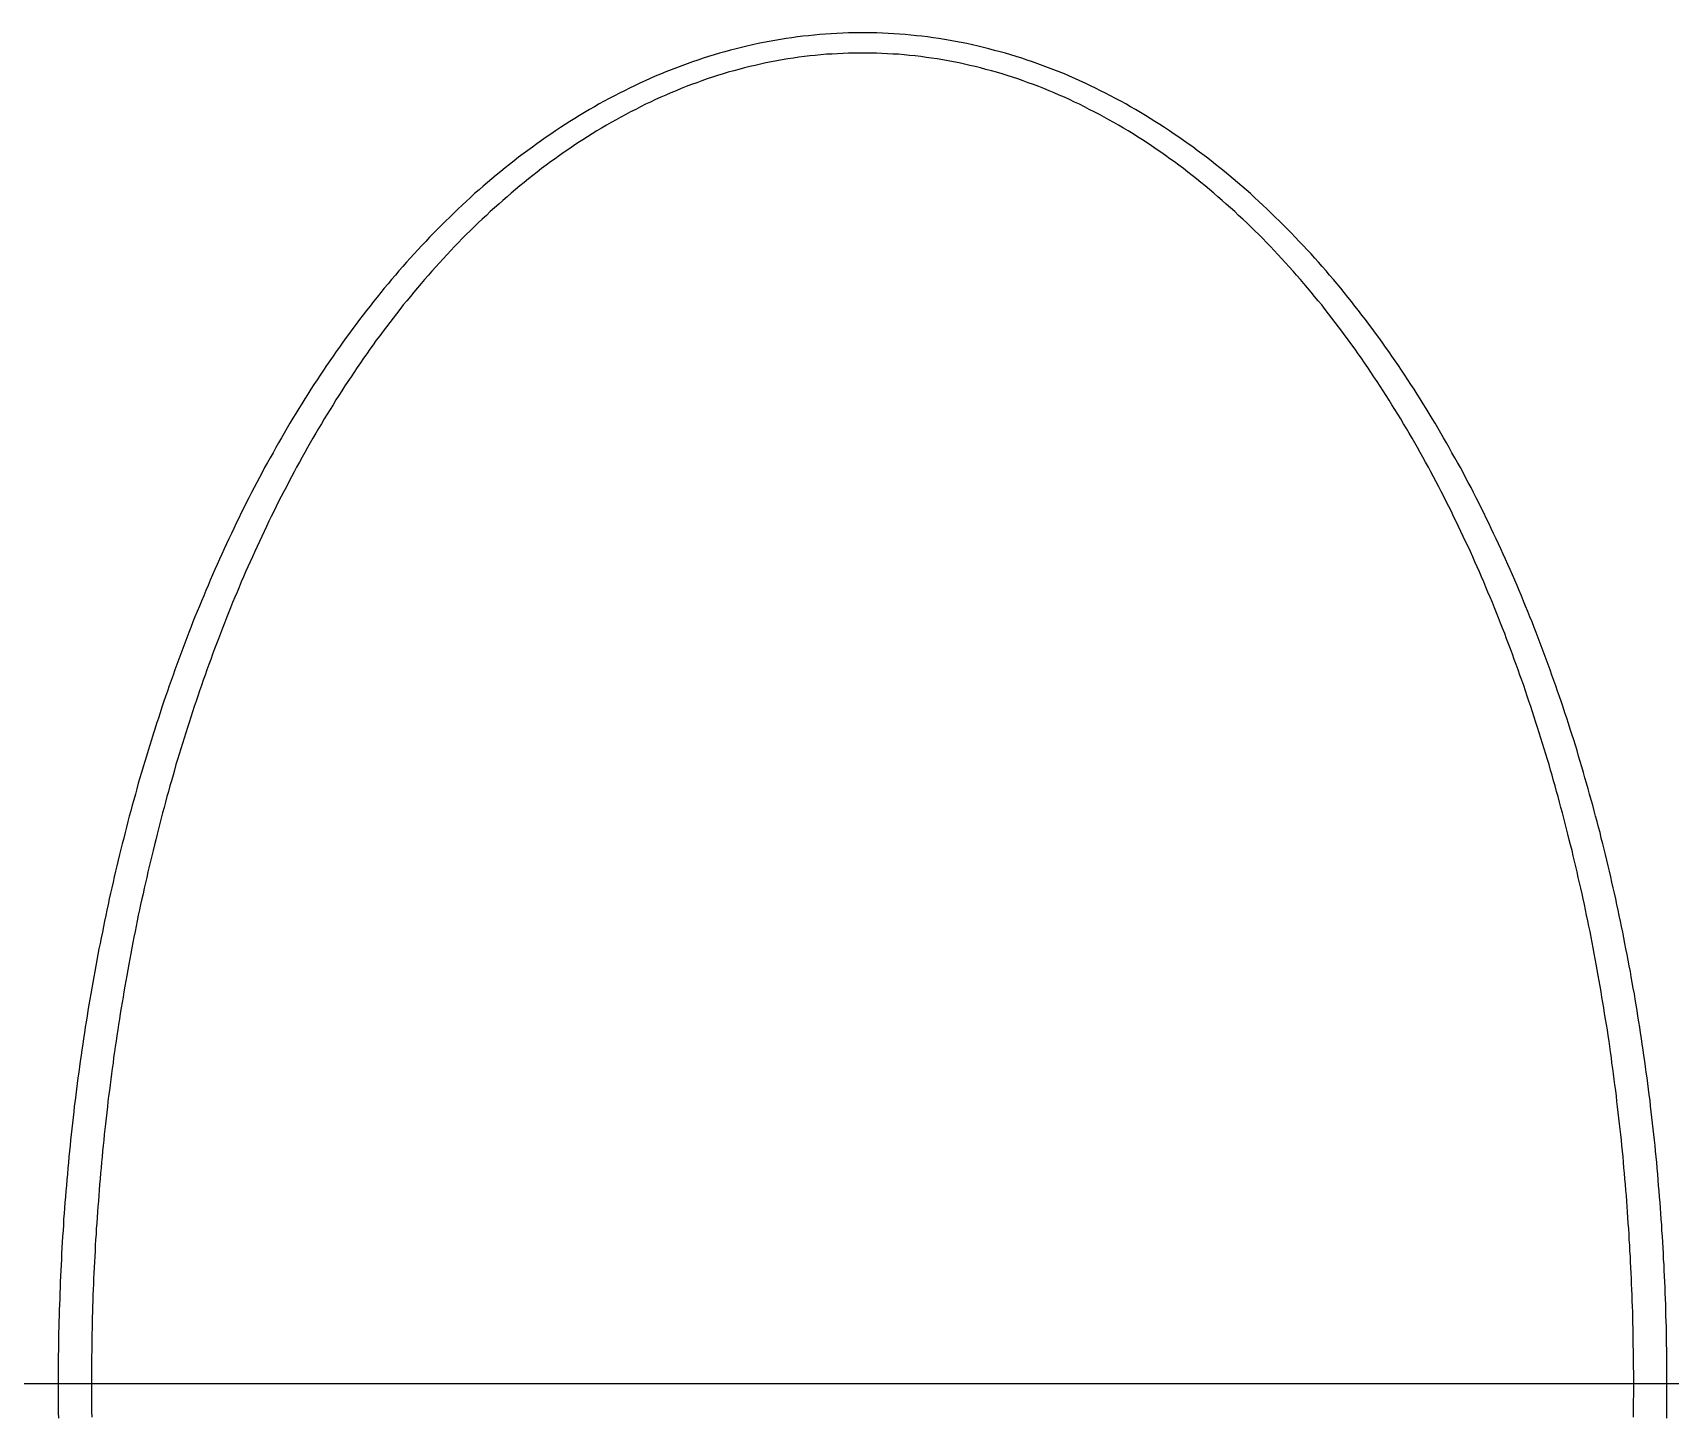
# Model space of a CAD drawing. Header units: millimetres. Extents: x 0 to 3800, y -67 to 2530.
# Drawn here: x 2308.04 to 2315.87, y 1476.98 to 1483.59 of the extents above; entities that cross this region are included whole.
import ezdxf
from ezdxf.lldxf.tags import DXFTag

# ---------------------------------------------------------------- set-up
doc = ezdxf.new("R2010")
doc.units = ezdxf.units.MM
doc.layers.add('내부선 및 부속', color=4, linetype='Continuous')
doc.layers.add('중심선', color=1, linetype='DASHED')
tags = doc.linetypes.add('DASHDOT', pattern=[70, 31, -13, 13, -13]).pattern_tags.tags
tags[10:11] = [DXFTag(74, 4), DXFTag(75, 0), DXFTag(340, '0'), DXFTag(46, 0.0), DXFTag(50, 0.0), DXFTag(44, 0.0), DXFTag(45, 0.0)]
tags[8:9] = [DXFTag(74, 4), DXFTag(75, 0), DXFTag(340, '0'), DXFTag(46, 0.0), DXFTag(50, 0.0), DXFTag(44, 0.0), DXFTag(45, 0.0)]
tags[6:7] = [DXFTag(74, 4), DXFTag(75, 0), DXFTag(340, '0'), DXFTag(46, 0.0), DXFTag(50, 0.0), DXFTag(44, 0.0), DXFTag(45, 0.0)]
tags[4:5] = [DXFTag(74, 4), DXFTag(75, 0), DXFTag(340, '0'), DXFTag(46, 0.0), DXFTag(50, 0.0), DXFTag(44, 0.0), DXFTag(45, 0.0)]
tags = doc.linetypes.add('DASHED', pattern=[25.72, 12.86, -12.86]).pattern_tags.tags
tags[6:7] = [DXFTag(74, 4), DXFTag(75, 0), DXFTag(340, '0'), DXFTag(46, 0.0), DXFTag(50, 0.0), DXFTag(44, 0.0), DXFTag(45, 0.0)]
tags[4:5] = [DXFTag(74, 4), DXFTag(75, 0), DXFTag(340, '0'), DXFTag(46, 0.0), DXFTag(50, 0.0), DXFTag(44, 0.0), DXFTag(45, 0.0)]

msp = doc.modelspace()

# ---------------------------------------------------------------- linework, layer by layer
at = {"layer": '내부선 및 부속', "linetype": 'Continuous', "flags": 128}
for points in [[(2315.8511, 1477.1293), (2315.8511, 1477.1563), (2315.8511, 1477.1833), (2315.8501, 1477.2103), (2315.8501, 1477.2383), (2315.8501, 1477.2653), (2315.8501, 1477.2923), (2315.8491, 1477.3193), (2315.8491, 1477.3463), (2315.8481, 1477.3733), (2315.8481, 1477.4003), (2315.8471, 1477.4273), (2315.8461, 1477.4553), (2315.8451, 1477.4823), (2315.8451, 1477.5093), (2315.8441, 1477.5363), (2315.8431, 1477.5633), (2315.8421, 1477.5903), (2315.8401, 1477.6173), (2315.8391, 1477.6453), (2315.8381, 1477.6723), (2315.8371, 1477.6993), (2315.8351, 1477.7263), (2315.8341, 1477.7533), (2315.8321, 1477.7803), (2315.8311, 1477.8073), (2315.8291, 1477.8343), (2315.8271, 1477.8623), (2315.8261, 1477.8893), (2315.8241, 1477.9163), (2315.8221, 1477.9433), (2315.8201, 1477.9703), (2315.8181, 1477.9973), (2315.8161, 1478.0243), (2315.8141, 1478.0513), (2315.8111, 1478.0783), (2315.8091, 1478.1053), (2315.8071, 1478.1323), (2315.8041, 1478.1603), (2315.8021, 1478.1873), (2315.7991, 1478.2143), (2315.7961, 1478.2413), (2315.7941, 1478.2683), (2315.7911, 1478.2953), (2315.7881, 1478.3223), (2315.7851, 1478.3493), (2315.7821, 1478.3763), (2315.7791, 1478.4033), (2315.7761, 1478.4303), (2315.7731, 1478.4573), (2315.7701, 1478.4843), (2315.7661, 1478.5113), (2315.7631, 1478.5383), (2315.7591, 1478.5653), (2315.7561, 1478.5923), (2315.7521, 1478.6193), (2315.7491, 1478.6453), (2315.7451, 1478.6723), (2315.7411, 1478.6993), (2315.7371, 1478.7263), (2315.7331, 1478.7533), (2315.7291, 1478.7803), (2315.7251, 1478.8073), (2315.7211, 1478.8343), (2315.7171, 1478.8603), (2315.7121, 1478.8873), (2315.7081, 1478.9143), (2315.7041, 1478.9413), (2315.6991, 1478.9683), (2315.6951, 1478.9943), (2315.6901, 1479.0213), (2315.6851, 1479.0483), (2315.6801, 1479.0753), (2315.6761, 1479.1013), (2315.6711, 1479.1283), (2315.6661, 1479.1553), (2315.6611, 1479.1813), (2315.6551, 1479.2083), (2315.6501, 1479.2353), (2315.6451, 1479.2613), (2315.6401, 1479.2883), (2315.6341, 1479.3153), (2315.6291, 1479.3413), (2315.6231, 1479.3683), (2315.6171, 1479.3943), (2315.6121, 1479.4213), (2315.6061, 1479.4473), (2315.6001, 1479.4743), (2315.5941, 1479.5003), (2315.5881, 1479.5273), (2315.5821, 1479.5533), (2315.5761, 1479.5803), (2315.5701, 1479.6063), (2315.5631, 1479.6323), (2315.5571, 1479.6593), (2315.5501, 1479.6853), (2315.5441, 1479.7113), (2315.5371, 1479.7383), (2315.5311, 1479.7643), (2315.5241, 1479.7903), (2315.5171, 1479.8173), (2315.5171, 1479.8173), (2315.5101, 1479.8433), (2315.5031, 1479.8693), (2315.4961, 1479.8953), (2315.4891, 1479.9213), (2315.4811, 1479.9483), (2315.4741, 1479.9743), (2315.4671, 1480.0003), (2315.4591, 1480.0263), (2315.4521, 1480.0523), (2315.4441, 1480.0783), (2315.4361, 1480.1043), (2315.4281, 1480.1303), (2315.4211, 1480.1563), (2315.4131, 1480.1823), (2315.4051, 1480.2083), (2315.3961, 1480.2343), (2315.3881, 1480.2593), (2315.3801, 1480.2853), (2315.3721, 1480.3113), (2315.3631, 1480.3373), (2315.3551, 1480.3633), (2315.3461, 1480.3883), (2315.3371, 1480.4143), (2315.3281, 1480.4403), (2315.3191, 1480.4653), (2315.3101, 1480.4913), (2315.3011, 1480.5173), (2315.2921, 1480.5423), (2315.2831, 1480.5683), (2315.2741, 1480.5933), (2315.2641, 1480.6193), (2315.2551, 1480.6443), (2315.2451, 1480.6693), (2315.2351, 1480.6953), (2315.2261, 1480.7203), (2315.2161, 1480.7453), (2315.2061, 1480.7713), (2315.1961, 1480.7963), (2315.1861, 1480.8213), (2315.1751, 1480.8463), (2315.1651, 1480.8713), (2315.1551, 1480.8963), (2315.1441, 1480.9213), (2315.1341, 1480.9463), (2315.1231, 1480.9713), (2315.1121, 1480.9963), (2315.1011, 1481.0213), (2315.0901, 1481.0463), (2315.0791, 1481.0713), (2315.0681, 1481.0953), (2315.0571, 1481.1203), (2315.0451, 1481.1453), (2315.0341, 1481.1693), (2315.0221, 1481.1943), (2315.0111, 1481.2183), (2314.9991, 1481.2433), (2314.9871, 1481.2673), (2314.9751, 1481.2923), (2314.9631, 1481.3163), (2314.9511, 1481.3403), (2314.9381, 1481.3643), (2314.9261, 1481.3893), (2314.9141, 1481.4133), (2314.9011, 1481.4373), (2314.8881, 1481.4613), (2314.8761, 1481.4853), (2314.8631, 1481.5093), (2314.8501, 1481.5333), (2314.8371, 1481.5563), (2314.8231, 1481.5803), (2314.8101, 1481.6043), (2314.7971, 1481.6273), (2314.7831, 1481.6513), (2314.7701, 1481.6743), (2314.7561, 1481.6983), (2314.7421, 1481.7213), (2314.7281, 1481.7443), (2314.7141, 1481.7683), (2314.7001, 1481.7913), (2314.6861, 1481.8143), (2314.6711, 1481.8373), (2314.6571, 1481.8603), (2314.6421, 1481.8833), (2314.6271, 1481.9063), (2314.6121, 1481.9283), (2314.5971, 1481.9513), (2314.5821, 1481.9743), (2314.5671, 1481.9963), (2314.5521, 1482.0193), (2314.5361, 1482.0413), (2314.5211, 1482.0633), (2314.5051, 1482.0853), (2314.4901, 1482.1083), (2314.4741, 1482.1303), (2314.4581, 1482.1523), (2314.4411, 1482.1733), (2314.4251, 1482.1953), (2314.4091, 1482.2173), (2314.3921, 1482.2383), (2314.3761, 1482.2603), (2314.3761, 1482.2603), (2314.3591, 1482.2813), (2314.3421, 1482.3033), (2314.3251, 1482.3243), (2314.3081, 1482.3453), (2314.2911, 1482.3663), (2314.2741, 1482.3873), (2314.2561, 1482.4083), (2314.2381, 1482.4293), (2314.2211, 1482.4493), (2314.2031, 1482.4703), (2314.1851, 1482.4903), (2314.1671, 1482.5103), (2314.1491, 1482.5303), (2314.1301, 1482.5503), (2314.1121, 1482.5703), (2314.0931, 1482.5903), (2314.0741, 1482.6103), (2314.0551, 1482.6293), (2314.0361, 1482.6493), (2314.0171, 1482.6683), (2313.9981, 1482.6873), (2313.9781, 1482.7063), (2313.9591, 1482.7253), (2313.9391, 1482.7443), (2313.9191, 1482.7633), (2313.8991, 1482.7813), (2313.8791, 1482.7993), (2313.8591, 1482.8183), (2313.8391, 1482.8363), (2313.8181, 1482.8543), (2313.7971, 1482.8713), (2313.7771, 1482.8893), (2313.7561, 1482.9073), (2313.7351, 1482.9243), (2313.7131, 1482.9413), (2313.6921, 1482.9583), (2313.6711, 1482.9753), (2313.6491, 1482.9923), (2313.6271, 1483.0083), (2313.6051, 1483.0243), (2313.5841, 1483.0413), (2313.5611, 1483.0563), (2313.5391, 1483.0723), (2313.5171, 1483.0883), (2313.4941, 1483.1033), (2313.4721, 1483.1193), (2313.4491, 1483.1343), (2313.4261, 1483.1483), (2313.4031, 1483.1633), (2313.3801, 1483.1783), (2313.3571, 1483.1923), (2313.3341, 1483.2063), (2313.3101, 1483.2203), (2313.2861, 1483.2333), (2313.2631, 1483.2473), (2313.2391, 1483.2603), (2313.2151, 1483.2733), (2313.1911, 1483.2853), (2313.1671, 1483.2983), (2313.1431, 1483.3103), (2313.1181, 1483.3223), (2313.0941, 1483.3343), (2313.0691, 1483.3463), (2313.0441, 1483.3573), (2313.0201, 1483.3683), (2312.9951, 1483.3793), (2312.9701, 1483.3903), (2312.9451, 1483.4003), (2312.9191, 1483.4103), (2312.8941, 1483.4203), (2312.8691, 1483.4293), (2312.8431, 1483.4393), (2312.8171, 1483.4483), (2312.7921, 1483.4563), (2312.7661, 1483.4653), (2312.7401, 1483.4733), (2312.7141, 1483.4813), (2312.6881, 1483.4893), (2312.6621, 1483.4963), (2312.6361, 1483.5033), (2312.6091, 1483.5103), (2312.5831, 1483.5173), (2312.5571, 1483.5233), (2312.5301, 1483.5293), (2312.5041, 1483.5353), (2312.4771, 1483.5403), (2312.4501, 1483.5463), (2312.4241, 1483.5503), (2312.3971, 1483.5553), (2312.3701, 1483.5593), (2312.3431, 1483.5633), (2312.3161, 1483.5673), (2312.2891, 1483.5703), (2312.2621, 1483.5733), (2312.2351, 1483.5763), (2312.2081, 1483.5783), (2312.1811, 1483.5813), (2312.1541, 1483.5823), (2312.1271, 1483.5843), (2312.1001, 1483.5853), (2312.1001, 1483.5853), (2312.0731, 1483.5863), (2312.0451, 1483.5873), (2312.0181, 1483.5873), (2311.9911, 1483.5873), (2311.9641, 1483.5873), (2311.9371, 1483.5863), (2311.9101, 1483.5853), (2311.8821, 1483.5843), (2311.8551, 1483.5823), (2311.8281, 1483.5813), (2311.8011, 1483.5783), (2311.7741, 1483.5763), (2311.7471, 1483.5733), (2311.7201, 1483.5703), (2311.6931, 1483.5673), (2311.6661, 1483.5633), (2311.6391, 1483.5593), (2311.6121, 1483.5553), (2311.5861, 1483.5503), (2311.5591, 1483.5463), (2311.5321, 1483.5403), (2311.5061, 1483.5353), (2311.4791, 1483.5293), (2311.4521, 1483.5233), (2311.4261, 1483.5173), (2311.4001, 1483.5103), (2311.3731, 1483.5043), (2311.3471, 1483.4963), (2311.3211, 1483.4893), (2311.2951, 1483.4813), (2311.2691, 1483.4733), (2311.2431, 1483.4653), (2311.2171, 1483.4563), (2311.1921, 1483.4483), (2311.1661, 1483.4393), (2311.1411, 1483.4293), (2311.1151, 1483.4203), (2311.0901, 1483.4103), (2311.0651, 1483.4003), (2311.0391, 1483.3893), (2311.0141, 1483.3793), (2310.9901, 1483.3683), (2310.9651, 1483.3573), (2310.9401, 1483.3463), (2310.9151, 1483.3343), (2310.8911, 1483.3223), (2310.8671, 1483.3103), (2310.8421, 1483.2983), (2310.8181, 1483.2853), (2310.7941, 1483.2733), (2310.7701, 1483.2603), (2310.7461, 1483.2473), (2310.7231, 1483.2333), (2310.6991, 1483.2203), (2310.6761, 1483.2063), (2310.6521, 1483.1923), (2310.6291, 1483.1773), (2310.6061, 1483.1633), (2310.5831, 1483.1483), (2310.5601, 1483.1343), (2310.5371, 1483.1193), (2310.5151, 1483.1033), (2310.4921, 1483.0883), (2310.4701, 1483.0723), (2310.4481, 1483.0563), (2310.4261, 1483.0403), (2310.4041, 1483.0243), (2310.3821, 1483.0083), (2310.3601, 1482.9923), (2310.3391, 1482.9753), (2310.3171, 1482.9583), (2310.2961, 1482.9413), (2310.2751, 1482.9243), (2310.2531, 1482.9073), (2310.2331, 1482.8893), (2310.2121, 1482.8713), (2310.1911, 1482.8543), (2310.1711, 1482.8363), (2310.1501, 1482.8183), (2310.1301, 1482.7993), (2310.1101, 1482.7813), (2310.0901, 1482.7633), (2310.0701, 1482.7443), (2310.0501, 1482.7253), (2310.0311, 1482.7063), (2310.0111, 1482.6873), (2309.9921, 1482.6683), (2309.9731, 1482.6493), (2309.9541, 1482.6293), (2309.9351, 1482.6103), (2309.9161, 1482.5903), (2309.8981, 1482.5703), (2309.8791, 1482.5503), (2309.8611, 1482.5303), (2309.8421, 1482.5103), (2309.8241, 1482.4903), (2309.8061, 1482.4703), (2309.7881, 1482.4493), (2309.7711, 1482.4293), (2309.7531, 1482.4083), (2309.7531, 1482.4083), (2309.7361, 1482.3873), (2309.7181, 1482.3663), (2309.7011, 1482.3453), (2309.6841, 1482.3243), (2309.6671, 1482.3033), (2309.6501, 1482.2813), (2309.6331, 1482.2603), (2309.6171, 1482.2393), (2309.6001, 1482.2173), (2309.5841, 1482.1953), (2309.5681, 1482.1733), (2309.5521, 1482.1523), (2309.5361, 1482.1303), (2309.5201, 1482.1083), (2309.5041, 1482.0853), (2309.4881, 1482.0633), (2309.4731, 1482.0413), (2309.4571, 1482.0193), (2309.4421, 1481.9963), (2309.4271, 1481.9743), (2309.4121, 1481.9513), (2309.3971, 1481.9283), (2309.3821, 1481.9063), (2309.3671, 1481.8833), (2309.3531, 1481.8603), (2309.3381, 1481.8373), (2309.3241, 1481.8143), (2309.3091, 1481.7913), (2309.2951, 1481.7683), (2309.2811, 1481.7453), (2309.2671, 1481.7213), (2309.2531, 1481.6983), (2309.2401, 1481.6743), (2309.2261, 1481.6513), (2309.2121, 1481.6273), (2309.1991, 1481.6043), (2309.1861, 1481.5803), (2309.1731, 1481.5563), (2309.1591, 1481.5333), (2309.1461, 1481.5093), (2309.1341, 1481.4853), (2309.1211, 1481.4613), (2309.1081, 1481.4373), (2309.0961, 1481.4133), (2309.0831, 1481.3893), (2309.0711, 1481.3653), (2309.0581, 1481.3403), (2309.0461, 1481.3163), (2309.0341, 1481.2923), (2309.0221, 1481.2673), (2309.0101, 1481.2433), (2308.9991, 1481.2183), (2308.9871, 1481.1943), (2308.9751, 1481.1693), (2308.9641, 1481.1453), (2308.9531, 1481.1203), (2308.9411, 1481.0953), (2308.9301, 1481.0713), (2308.9191, 1481.0463), (2308.9081, 1481.0213), (2308.8971, 1480.9963), (2308.8861, 1480.9713), (2308.8761, 1480.9463), (2308.8651, 1480.9213), (2308.8551, 1480.8963), (2308.8441, 1480.8713), (2308.8341, 1480.8463), (2308.8241, 1480.8213), (2308.8131, 1480.7963), (2308.8031, 1480.7713), (2308.7931, 1480.7453), (2308.7841, 1480.7203), (2308.7741, 1480.6953), (2308.7641, 1480.6693), (2308.7551, 1480.6443), (2308.7451, 1480.6193), (2308.7361, 1480.5933), (2308.7261, 1480.5683), (2308.7171, 1480.5423), (2308.7081, 1480.5173), (2308.6991, 1480.4913), (2308.6901, 1480.4653), (2308.6811, 1480.4403), (2308.6721, 1480.4143), (2308.6631, 1480.3883), (2308.6551, 1480.3633), (2308.6461, 1480.3373), (2308.6381, 1480.3113), (2308.6291, 1480.2853), (2308.6211, 1480.2593), (2308.6131, 1480.2343), (2308.6051, 1480.2083), (2308.5971, 1480.1823), (2308.5891, 1480.1563), (2308.5811, 1480.1303), (2308.5731, 1480.1043), (2308.5651, 1480.0783), (2308.5581, 1480.0523), (2308.5501, 1480.0263), (2308.5421, 1480.0003), (2308.5421, 1480.0003), (2308.5351, 1479.9743), (2308.5281, 1479.9483), (2308.5211, 1479.9213), (2308.5131, 1479.8953), (2308.5061, 1479.8693), (2308.4991, 1479.8433), (2308.4921, 1479.8173), (2308.4851, 1479.7903), (2308.4791, 1479.7643), (2308.4721, 1479.7383), (2308.4651, 1479.7113), (2308.4591, 1479.6853), (2308.4521, 1479.6593), (2308.4461, 1479.6323), (2308.4401, 1479.6063), (2308.4331, 1479.5803), (2308.4271, 1479.5533), (2308.4211, 1479.5273), (2308.4151, 1479.5003), (2308.4091, 1479.4743), (2308.4031, 1479.4473), (2308.3981, 1479.4213), (2308.3921, 1479.3943), (2308.3861, 1479.3683), (2308.3811, 1479.3413), (2308.3751, 1479.3153), (2308.3701, 1479.2883), (2308.3641, 1479.2613), (2308.3591, 1479.2353), (2308.3541, 1479.2083), (2308.3491, 1479.1813), (2308.3441, 1479.1553), (2308.3391, 1479.1283), (2308.3341, 1479.1013), (2308.3291, 1479.0753), (2308.3241, 1479.0483), (2308.3191, 1479.0213), (2308.3151, 1478.9943), (2308.3101, 1478.9683), (2308.3061, 1478.9413), (2308.3011, 1478.9143), (2308.2971, 1478.8873), (2308.2931, 1478.8603), (2308.2881, 1478.8343), (2308.2841, 1478.8073), (2308.2801, 1478.7803), (2308.2761, 1478.7533), (2308.2721, 1478.7263), (2308.2681, 1478.6993), (2308.2641, 1478.6723), (2308.2611, 1478.6453), (2308.2571, 1478.6193), (2308.2531, 1478.5923), (2308.2501, 1478.5653), (2308.2461, 1478.5383), (2308.2431, 1478.5113), (2308.2401, 1478.4843), (2308.2361, 1478.4573), (2308.2331, 1478.4303), (2308.2301, 1478.4033), (2308.2271, 1478.3763), (2308.2241, 1478.3493), (2308.2211, 1478.3223), (2308.2181, 1478.2953), (2308.2161, 1478.2683), (2308.2131, 1478.2413), (2308.2101, 1478.2143), (2308.2081, 1478.1873), (2308.2051, 1478.1603), (2308.2031, 1478.1323), (2308.2001, 1478.1053), (2308.1981, 1478.0783), (2308.1961, 1478.0513), (2308.1941, 1478.0243), (2308.1911, 1477.9973), (2308.1891, 1477.9703), (2308.1871, 1477.9433), (2308.1851, 1477.9163), (2308.1841, 1477.8893), (2308.1821, 1477.8623), (2308.1801, 1477.8343), (2308.1781, 1477.8073), (2308.1771, 1477.7803), (2308.1751, 1477.7533), (2308.1741, 1477.7263), (2308.1731, 1477.6993), (2308.1711, 1477.6723), (2308.1701, 1477.6453), (2308.1691, 1477.6173), (2308.1681, 1477.5903), (2308.1671, 1477.5633), (2308.1661, 1477.5363), (2308.1651, 1477.5093), (2308.1641, 1477.4823), (2308.1631, 1477.4553), (2308.1621, 1477.4273), (2308.1621, 1477.4003), (2308.1611, 1477.3733), (2308.1601, 1477.3463), (2308.1601, 1477.3193), (2308.1601, 1477.3193), (2308.1601, 1477.2923), (2308.1591, 1477.2653), (2308.1591, 1477.2383), (2308.1591, 1477.2103), (2308.1591, 1477.1833), (2308.1581, 1477.1563), (2308.1581, 1477.1293), (2308.1581, 1477.1293)], [(2315.6921, 1477.1293), (2315.6921, 1477.1563), (2315.6921, 1477.1823), (2315.6911, 1477.2093), (2315.6911, 1477.2353), (2315.6911, 1477.2623), (2315.6911, 1477.2883), (2315.6901, 1477.3153), (2315.6901, 1477.3413), (2315.6891, 1477.3683), (2315.6891, 1477.3943), (2315.6881, 1477.4213), (2315.6871, 1477.4473), (2315.6871, 1477.4743), (2315.6861, 1477.5003), (2315.6851, 1477.5273), (2315.6841, 1477.5533), (2315.6831, 1477.5803), (2315.6821, 1477.6063), (2315.6811, 1477.6333), (2315.6801, 1477.6593), (2315.6781, 1477.6863), (2315.6771, 1477.7123), (2315.6761, 1477.7393), (2315.6741, 1477.7653), (2315.6731, 1477.7923), (2315.6711, 1477.8183), (2315.6701, 1477.8453), (2315.6681, 1477.8713), (2315.6661, 1477.8983), (2315.6641, 1477.9243), (2315.6631, 1477.9513), (2315.6611, 1477.9773), (2315.6591, 1478.0033), (2315.6571, 1478.0303), (2315.6551, 1478.0563), (2315.6521, 1478.0833), (2315.6501, 1478.1093), (2315.6481, 1478.1363), (2315.6451, 1478.1623), (2315.6431, 1478.1893), (2315.6411, 1478.2153), (2315.6381, 1478.2413), (2315.6351, 1478.2683), (2315.6331, 1478.2943), (2315.6301, 1478.3213), (2315.6271, 1478.3473), (2315.6241, 1478.3733), (2315.6211, 1478.4003), (2315.6181, 1478.4263), (2315.6151, 1478.4533), (2315.6121, 1478.4793), (2315.6091, 1478.5053), (2315.6061, 1478.5323), (2315.6021, 1478.5583), (2315.5991, 1478.5843), (2315.5961, 1478.6113), (2315.5921, 1478.6373), (2315.5881, 1478.6633), (2315.5851, 1478.6893), (2315.5811, 1478.7163), (2315.5771, 1478.7423), (2315.5741, 1478.7683), (2315.5701, 1478.7943), (2315.5661, 1478.8213), (2315.5621, 1478.8473), (2315.5571, 1478.8733), (2315.5531, 1478.8993), (2315.5491, 1478.9263), (2315.5451, 1478.9523), (2315.5401, 1478.9783), (2315.5361, 1479.0043), (2315.5311, 1479.0303), (2315.5271, 1479.0563), (2315.5221, 1479.0823), (2315.5181, 1479.1093), (2315.5131, 1479.1353), (2315.5081, 1479.1613), (2315.5031, 1479.1873), (2315.4981, 1479.2133), (2315.4931, 1479.2393), (2315.4881, 1479.2653), (2315.4831, 1479.2913), (2315.4771, 1479.3173), (2315.4721, 1479.3433), (2315.4671, 1479.3693), (2315.4611, 1479.3953), (2315.4561, 1479.4213), (2315.4501, 1479.4473), (2315.4451, 1479.4723), (2315.4391, 1479.4983), (2315.4331, 1479.5243), (2315.4271, 1479.5503), (2315.4211, 1479.5763), (2315.4151, 1479.6023), (2315.4091, 1479.6273), (2315.4031, 1479.6533), (2315.3971, 1479.6793), (2315.3901, 1479.7053), (2315.3841, 1479.7303), (2315.3771, 1479.7563), (2315.3771, 1479.7563), (2315.3711, 1479.7823), (2315.3641, 1479.8083), (2315.3581, 1479.8333), (2315.3511, 1479.8593), (2315.3441, 1479.8843), (2315.3371, 1479.9103), (2315.3301, 1479.9363), (2315.3231, 1479.9613), (2315.3161, 1479.9873), (2315.3091, 1480.0123), (2315.3021, 1480.0383), (2315.2941, 1480.0633), (2315.2871, 1480.0893), (2315.2791, 1480.1143), (2315.2721, 1480.1393), (2315.2641, 1480.1653), (2315.2561, 1480.1903), (2315.2481, 1480.2153), (2315.2401, 1480.2413), (2315.2321, 1480.2663), (2315.2241, 1480.2913), (2315.2161, 1480.3163), (2315.2081, 1480.3423), (2315.2001, 1480.3673), (2315.1911, 1480.3923), (2315.1831, 1480.4173), (2315.1741, 1480.4423), (2315.1661, 1480.4673), (2315.1571, 1480.4923), (2315.1481, 1480.5173), (2315.1391, 1480.5423), (2315.1301, 1480.5673), (2315.1211, 1480.5923), (2315.1121, 1480.6173), (2315.1031, 1480.6423), (2315.0931, 1480.6673), (2315.0841, 1480.6913), (2315.0751, 1480.7163), (2315.0651, 1480.7413), (2315.0551, 1480.7663), (2315.0461, 1480.7903), (2315.0361, 1480.8153), (2315.0261, 1480.8393), (2315.0161, 1480.8643), (2315.0061, 1480.8893), (2314.9951, 1480.9133), (2314.9851, 1480.9373), (2314.9751, 1480.9623), (2314.9641, 1480.9863), (2314.9541, 1481.0113), (2314.9431, 1481.0353), (2314.9321, 1481.0593), (2314.9221, 1481.0833), (2314.9111, 1481.1073), (2314.9001, 1481.1323), (2314.8881, 1481.1563), (2314.8771, 1481.1803), (2314.8661, 1481.2043), (2314.8541, 1481.2283), (2314.8431, 1481.2513), (2314.8311, 1481.2753), (2314.8201, 1481.2993), (2314.8081, 1481.3233), (2314.7961, 1481.3473), (2314.7841, 1481.3703), (2314.7721, 1481.3943), (2314.7601, 1481.4173), (2314.7471, 1481.4413), (2314.7351, 1481.4643), (2314.7221, 1481.4883), (2314.7101, 1481.5113), (2314.6971, 1481.5343), (2314.6841, 1481.5583), (2314.6711, 1481.5813), (2314.6581, 1481.6043), (2314.6451, 1481.6273), (2314.6321, 1481.6503), (2314.6191, 1481.6733), (2314.6051, 1481.6963), (2314.5921, 1481.7183), (2314.5781, 1481.7413), (2314.5641, 1481.7643), (2314.5501, 1481.7863), (2314.5361, 1481.8093), (2314.5221, 1481.8313), (2314.5081, 1481.8543), (2314.4941, 1481.8763), (2314.4791, 1481.8983), (2314.4651, 1481.9213), (2314.4501, 1481.9433), (2314.4351, 1481.9653), (2314.4201, 1481.9873), (2314.4051, 1482.0093), (2314.3901, 1482.0313), (2314.3751, 1482.0523), (2314.3601, 1482.0743), (2314.3441, 1482.0953), (2314.3291, 1482.1173), (2314.3131, 1482.1383), (2314.2971, 1482.1603), (2314.2971, 1482.1603), (2314.2811, 1482.1813), (2314.2651, 1482.2023), (2314.2491, 1482.2233), (2314.2331, 1482.2443), (2314.2161, 1482.2653), (2314.2001, 1482.2863), (2314.1831, 1482.3063), (2314.1661, 1482.3273), (2314.1491, 1482.3473), (2314.1321, 1482.3683), (2314.1151, 1482.3883), (2314.0981, 1482.4083), (2314.0801, 1482.4283), (2314.0631, 1482.4483), (2314.0451, 1482.4683), (2314.0271, 1482.4883), (2314.0101, 1482.5073), (2313.9911, 1482.5273), (2313.9731, 1482.5463), (2313.9551, 1482.5653), (2313.9361, 1482.5843), (2313.9181, 1482.6033), (2313.8991, 1482.6223), (2313.8801, 1482.6413), (2313.8611, 1482.6593), (2313.8421, 1482.6783), (2313.8231, 1482.6963), (2313.8031, 1482.7143), (2313.7841, 1482.7333), (2313.7641, 1482.7503), (2313.7441, 1482.7683), (2313.7241, 1482.7863), (2313.7041, 1482.8033), (2313.6841, 1482.8213), (2313.6641, 1482.8383), (2313.6431, 1482.8553), (2313.6231, 1482.8723), (2313.6021, 1482.8893), (2313.5811, 1482.9053), (2313.5601, 1482.9213), (2313.5391, 1482.9383), (2313.5171, 1482.9543), (2313.4961, 1482.9703), (2313.4741, 1482.9853), (2313.4531, 1483.0013), (2313.4311, 1483.0163), (2313.4091, 1483.0313), (2313.3871, 1483.0463), (2313.3651, 1483.0613), (2313.3431, 1483.0753), (2313.3201, 1483.0903), (2313.2981, 1483.1043), (2313.2751, 1483.1183), (2313.2521, 1483.1313), (2313.2291, 1483.1453), (2313.2061, 1483.1583), (2313.1831, 1483.1713), (2313.1601, 1483.1843), (2313.1371, 1483.1973), (2313.1131, 1483.2093), (2313.0891, 1483.2213), (2313.0661, 1483.2333), (2313.0421, 1483.2453), (2313.0181, 1483.2563), (2312.9941, 1483.2683), (2312.9701, 1483.2793), (2312.9451, 1483.2893), (2312.9211, 1483.3003), (2312.8971, 1483.3103), (2312.8721, 1483.3203), (2312.8471, 1483.3303), (2312.8221, 1483.3393), (2312.7971, 1483.3483), (2312.7721, 1483.3573), (2312.7471, 1483.3663), (2312.7221, 1483.3743), (2312.6971, 1483.3823), (2312.6721, 1483.3903), (2312.6461, 1483.3983), (2312.6211, 1483.4053), (2312.5951, 1483.4123), (2312.5691, 1483.4193), (2312.5441, 1483.4253), (2312.5181, 1483.4313), (2312.4921, 1483.4373), (2312.4661, 1483.4433), (2312.4401, 1483.4483), (2312.4141, 1483.4533), (2312.3881, 1483.4573), (2312.3611, 1483.4623), (2312.3351, 1483.4663), (2312.3091, 1483.4693), (2312.2831, 1483.4733), (2312.2561, 1483.4763), (2312.2301, 1483.4793), (2312.2031, 1483.4813), (2312.1771, 1483.4843), (2312.1501, 1483.4853), (2312.1241, 1483.4873), (2312.0971, 1483.4883), (2312.0971, 1483.4883), (2312.0711, 1483.4893), (2312.0441, 1483.4903), (2312.0181, 1483.4903), (2311.9911, 1483.4903), (2311.9651, 1483.4903), (2311.9381, 1483.4893), (2311.9121, 1483.4883), (2311.8851, 1483.4873), (2311.8591, 1483.4853), (2311.8321, 1483.4843), (2311.8061, 1483.4813), (2311.7791, 1483.4793), (2311.7531, 1483.4763), (2311.7271, 1483.4733), (2311.7001, 1483.4703), (2311.6741, 1483.4663), (2311.6481, 1483.4623), (2311.6211, 1483.4573), (2311.5951, 1483.4533), (2311.5691, 1483.4483), (2311.5431, 1483.4433), (2311.5171, 1483.4373), (2311.4911, 1483.4313), (2311.4661, 1483.4253), (2311.4401, 1483.4193), (2311.4141, 1483.4123), (2311.3891, 1483.4053), (2311.3631, 1483.3983), (2311.3381, 1483.3903), (2311.3121, 1483.3823), (2311.2871, 1483.3743), (2311.2621, 1483.3663), (2311.2371, 1483.3573), (2311.2121, 1483.3483), (2311.1871, 1483.3393), (2311.1621, 1483.3303), (2311.1371, 1483.3203), (2311.1131, 1483.3103), (2311.0881, 1483.3003), (2311.0641, 1483.2893), (2311.0401, 1483.2793), (2311.0151, 1483.2683), (2310.9911, 1483.2563), (2310.9671, 1483.2453), (2310.9431, 1483.2333), (2310.9201, 1483.2213), (2310.8961, 1483.2093), (2310.8731, 1483.1973), (2310.8491, 1483.1843), (2310.8261, 1483.1713), (2310.8031, 1483.1583), (2310.7801, 1483.1453), (2310.7571, 1483.1313), (2310.7341, 1483.1183), (2310.7121, 1483.1043), (2310.6891, 1483.0903), (2310.6671, 1483.0753), (2310.6441, 1483.0613), (2310.6221, 1483.0463), (2310.6001, 1483.0313), (2310.5781, 1483.0163), (2310.5561, 1483.0013), (2310.5351, 1482.9853), (2310.5131, 1482.9703), (2310.4921, 1482.9543), (2310.4701, 1482.9383), (2310.4491, 1482.9213), (2310.4281, 1482.9053), (2310.4071, 1482.8893), (2310.3871, 1482.8723), (2310.3661, 1482.8553), (2310.3461, 1482.8383), (2310.3251, 1482.8213), (2310.3051, 1482.8033), (2310.2851, 1482.7863), (2310.2651, 1482.7683), (2310.2451, 1482.7503), (2310.2251, 1482.7333), (2310.2061, 1482.7143), (2310.1861, 1482.6963), (2310.1671, 1482.6783), (2310.1481, 1482.6593), (2310.1291, 1482.6413), (2310.1101, 1482.6223), (2310.0911, 1482.6033), (2310.0731, 1482.5843), (2310.0541, 1482.5653), (2310.0361, 1482.5463), (2310.0181, 1482.5273), (2310.0001, 1482.5073), (2309.9821, 1482.4883), (2309.9641, 1482.4683), (2309.9461, 1482.4483), (2309.9291, 1482.4283), (2309.9111, 1482.4083), (2309.8941, 1482.3883), (2309.8771, 1482.3683), (2309.8601, 1482.3473), (2309.8431, 1482.3273), (2309.8261, 1482.3063), (2309.8261, 1482.3063), (2309.8091, 1482.2863), (2309.7931, 1482.2653), (2309.7761, 1482.2443), (2309.7601, 1482.2233), (2309.7441, 1482.2023), (2309.7281, 1482.1813), (2309.7121, 1482.1603), (2309.6961, 1482.1383), (2309.6801, 1482.1173), (2309.6651, 1482.0963), (2309.6491, 1482.0743), (2309.6341, 1482.0523), (2309.6191, 1482.0313), (2309.6041, 1482.0093), (2309.5891, 1481.9873), (2309.5741, 1481.9653), (2309.5591, 1481.9433), (2309.5441, 1481.9213), (2309.5301, 1481.8993), (2309.5151, 1481.8763), (2309.5011, 1481.8543), (2309.4871, 1481.8323), (2309.4731, 1481.8093), (2309.4591, 1481.7873), (2309.4451, 1481.7643), (2309.4311, 1481.7413), (2309.4181, 1481.7183), (2309.4041, 1481.6963), (2309.3911, 1481.6733), (2309.3771, 1481.6503), (2309.3641, 1481.6273), (2309.3511, 1481.6043), (2309.3381, 1481.5813), (2309.3251, 1481.5583), (2309.3121, 1481.5343), (2309.2991, 1481.5113), (2309.2871, 1481.4883), (2309.2741, 1481.4643), (2309.2621, 1481.4413), (2309.2501, 1481.4173), (2309.2371, 1481.3943), (2309.2251, 1481.3703), (2309.2131, 1481.3473), (2309.2011, 1481.3233), (2309.1901, 1481.2993), (2309.1781, 1481.2753), (2309.1661, 1481.2523), (2309.1551, 1481.2283), (2309.1431, 1481.2043), (2309.1321, 1481.1803), (2309.1211, 1481.1563), (2309.1101, 1481.1323), (2309.0991, 1481.1073), (2309.0881, 1481.0833), (2309.0771, 1481.0593), (2309.0661, 1481.0353), (2309.0551, 1481.0113), (2309.0451, 1480.9863), (2309.0341, 1480.9623), (2309.0241, 1480.9373), (2309.0141, 1480.9133), (2309.0041, 1480.8893), (2308.9931, 1480.8643), (2308.9831, 1480.8393), (2308.9731, 1480.8153), (2308.9641, 1480.7903), (2308.9541, 1480.7663), (2308.9441, 1480.7413), (2308.9351, 1480.7163), (2308.9251, 1480.6913), (2308.9161, 1480.6673), (2308.9061, 1480.6423), (2308.8971, 1480.6173), (2308.8881, 1480.5923), (2308.8791, 1480.5673), (2308.8701, 1480.5423), (2308.8611, 1480.5173), (2308.8521, 1480.4923), (2308.8441, 1480.4673), (2308.8351, 1480.4423), (2308.8261, 1480.4173), (2308.8181, 1480.3923), (2308.8091, 1480.3673), (2308.8011, 1480.3423), (2308.7931, 1480.3163), (2308.7851, 1480.2913), (2308.7771, 1480.2663), (2308.7691, 1480.2413), (2308.7611, 1480.2153), (2308.7531, 1480.1903), (2308.7451, 1480.1653), (2308.7381, 1480.1393), (2308.7301, 1480.1143), (2308.7221, 1480.0893), (2308.7151, 1480.0633), (2308.7081, 1480.0383), (2308.7001, 1480.0123), (2308.6931, 1479.9873), (2308.6861, 1479.9613), (2308.6791, 1479.9363), (2308.6791, 1479.9363), (2308.6721, 1479.9103), (2308.6651, 1479.8843), (2308.6581, 1479.8593), (2308.6521, 1479.8333), (2308.6451, 1479.8083), (2308.6381, 1479.7823), (2308.6321, 1479.7563), (2308.6251, 1479.7303), (2308.6191, 1479.7053), (2308.6131, 1479.6793), (2308.6061, 1479.6533), (2308.6001, 1479.6273), (2308.5941, 1479.6023), (2308.5881, 1479.5763), (2308.5821, 1479.5503), (2308.5761, 1479.5243), (2308.5701, 1479.4983), (2308.5651, 1479.4723), (2308.5591, 1479.4473), (2308.5531, 1479.4213), (2308.5481, 1479.3953), (2308.5421, 1479.3693), (2308.5371, 1479.3433), (2308.5321, 1479.3173), (2308.5271, 1479.2913), (2308.5211, 1479.2653), (2308.5161, 1479.2393), (2308.5111, 1479.2133), (2308.5061, 1479.1873), (2308.5011, 1479.1613), (2308.4961, 1479.1353), (2308.4921, 1479.1093), (2308.4871, 1479.0823), (2308.4821, 1479.0563), (2308.4781, 1479.0303), (2308.4731, 1479.0043), (2308.4691, 1478.9783), (2308.4651, 1478.9523), (2308.4601, 1478.9263), (2308.4561, 1478.8993), (2308.4521, 1478.8733), (2308.4481, 1478.8473), (2308.4441, 1478.8213), (2308.4401, 1478.7943), (2308.4361, 1478.7683), (2308.4321, 1478.7423), (2308.4281, 1478.7163), (2308.4241, 1478.6893), (2308.4211, 1478.6633), (2308.4171, 1478.6373), (2308.4141, 1478.6113), (2308.4101, 1478.5843), (2308.4071, 1478.5583), (2308.4041, 1478.5323), (2308.4001, 1478.5053), (2308.3971, 1478.4793), (2308.3941, 1478.4533), (2308.3911, 1478.4263), (2308.3881, 1478.4003), (2308.3851, 1478.3733), (2308.3821, 1478.3473), (2308.3791, 1478.3213), (2308.3771, 1478.2943), (2308.3741, 1478.2683), (2308.3711, 1478.2413), (2308.3691, 1478.2153), (2308.3661, 1478.1893), (2308.3641, 1478.1623), (2308.3611, 1478.1363), (2308.3591, 1478.1093), (2308.3571, 1478.0833), (2308.3551, 1478.0563), (2308.3531, 1478.0303), (2308.3511, 1478.0033), (2308.3491, 1477.9773), (2308.3471, 1477.9513), (2308.3451, 1477.9243), (2308.3431, 1477.8983), (2308.3411, 1477.8713), (2308.3401, 1477.8453), (2308.3381, 1477.8183), (2308.3361, 1477.7923), (2308.3351, 1477.7653), (2308.3341, 1477.7393), (2308.3321, 1477.7123), (2308.3311, 1477.6863), (2308.3301, 1477.6593), (2308.3281, 1477.6333), (2308.3271, 1477.6063), (2308.3261, 1477.5803), (2308.3251, 1477.5533), (2308.3241, 1477.5273), (2308.3231, 1477.5003), (2308.3231, 1477.4743), (2308.3221, 1477.4473), (2308.3211, 1477.4213), (2308.3211, 1477.3943), (2308.3201, 1477.3683), (2308.3201, 1477.3413), (2308.3191, 1477.3153), (2308.3191, 1477.3153), (2308.3191, 1477.2883), (2308.3181, 1477.2623), (2308.3181, 1477.2353), (2308.3181, 1477.2093), (2308.3181, 1477.1823), (2308.3181, 1477.1563), (2308.3181, 1477.1293), (2308.3181, 1477.1293)], [(2308.1581, 1477.1293), (2308.1581, 1477.1023), (2308.1591, 1477.0753), (2308.1591, 1477.0483), (2308.1591, 1477.0213), (2308.1591, 1476.9933), (2308.1601, 1476.9663)], [(2308.3181, 1477.1293), (2308.3181, 1477.1033), (2308.3181, 1477.0763), (2308.3181, 1477.0503), (2308.3181, 1477.0233), (2308.3181, 1476.9973), (2308.3191, 1476.9703)], [(2315.6911, 1476.9703), (2315.6911, 1476.9973), (2315.6911, 1477.0233), (2315.6911, 1477.0503), (2315.6921, 1477.0763), (2315.6921, 1477.1033), (2315.6921, 1477.1293), (2315.6921, 1477.1293)], [(2315.8501, 1476.9663), (2315.8501, 1476.9933), (2315.8501, 1477.0213), (2315.8501, 1477.0483), (2315.8511, 1477.0753), (2315.8511, 1477.1023), (2315.8511, 1477.1293), (2315.8511, 1477.1293)]]:
    msp.add_lwpolyline(points, dxfattribs=at)
at = {"layer": '중심선', "linetype": 'DASHDOT'}
msp.add_line((2414.8896, 1477.1293), (2177.2711, 1477.1293), dxfattribs=at)

doc.saveas('drawing.dxf')
